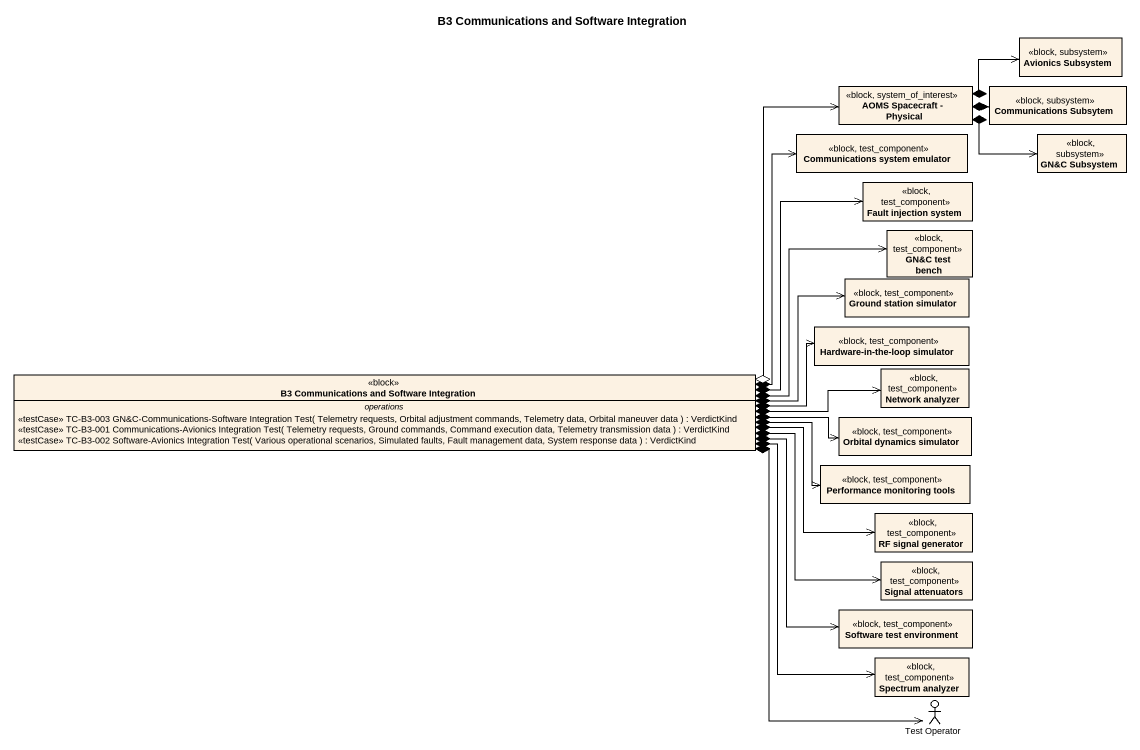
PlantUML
@startuml
title B3 Communications and Software Integration
allowmixing
hide circle
hide empty members
class "Avionics Subsystem" as Avionics_Subsystem <<block, subsystem>>
class "AOMS Spacecraft - Physical" as AOMS_Spacecraft_Physical <<block, system_of_interest>>
class "Communications Subsytem" as Communications_Subsytem <<block, subsystem>>
class "Communications system emulator" as Communications_system <<block, test_component>>
class "GN&C Subsystem" as GN_C_Subsystem <<block, subsystem>>
class "Fault injection system" as Fault_injection_system <<block, test_component>>
class "GN&C test bench" as GN_C_test_bench <<block, test_component>>
class "Ground station simulator" as Ground_station_simulator <<block, test_component>>
class "Hardware-in-the-loop simulator" as Hardware_in_the_loop <<block, test_component>>
class "B3 Communications and Software Integration" as B3_Communications_and <<block>> {
  -- operations --
  <<testCase>> TC-B3-003 GN&C-Communications-Software Integration Test( Telemetry requests, Orbital adjustment commands, Telemetry data, Orbital maneuver data ) : VerdictKind
  <<testCase>> TC-B3-001 Communications-Avionics Integration Test( Telemetry requests, Ground commands, Command execution data, Telemetry transmission data ) : VerdictKind
  <<testCase>> TC-B3-002 Software-Avionics Integration Test( Various operational scenarios, Simulated faults, Fault management data, System response data ) : VerdictKind
}
class "Network analyzer" as Network_analyzer <<block, test_component>>
class "Orbital dynamics simulator" as Orbital_dynamics_simulator <<block, test_component>>
class "Performance monitoring tools" as Performance_monitoring_tools <<block, test_component>>
class "RF signal generator" as RF_signal_generator <<block, test_component>>
class "Signal attenuators" as Signal_attenuators <<block, test_component>>
class "Software test environment" as Software_test_environment <<block, test_component>>
class "Spectrum analyzer" as Spectrum_analyzer <<block, test_component>>
actor "Test Operator" as Test_Operator
AOMS_Spacecraft_Physical *-right-> Avionics_Subsystem
AOMS_Spacecraft_Physical *-right-> Communications_Subsytem
AOMS_Spacecraft_Physical *-right-> GN_C_Subsystem
B3_Communications_and o-right-> AOMS_Spacecraft_Physical
B3_Communications_and *-right-> Communications_system
B3_Communications_and *-right-> Fault_injection_system
B3_Communications_and *-right-> GN_C_test_bench
B3_Communications_and *-right-> Ground_station_simulator
B3_Communications_and *-right-> Hardware_in_the_loop
B3_Communications_and *-right-> Network_analyzer
B3_Communications_and *-right-> Orbital_dynamics_simulator
B3_Communications_and *-right-> Performance_monitoring_tools
B3_Communications_and *-right-> RF_signal_generator
B3_Communications_and *-right-> Signal_attenuators
B3_Communications_and *-right-> Software_test_environment
B3_Communications_and *-right-> Spectrum_analyzer
B3_Communications_and *-right-> Test_Operator
@enduml
